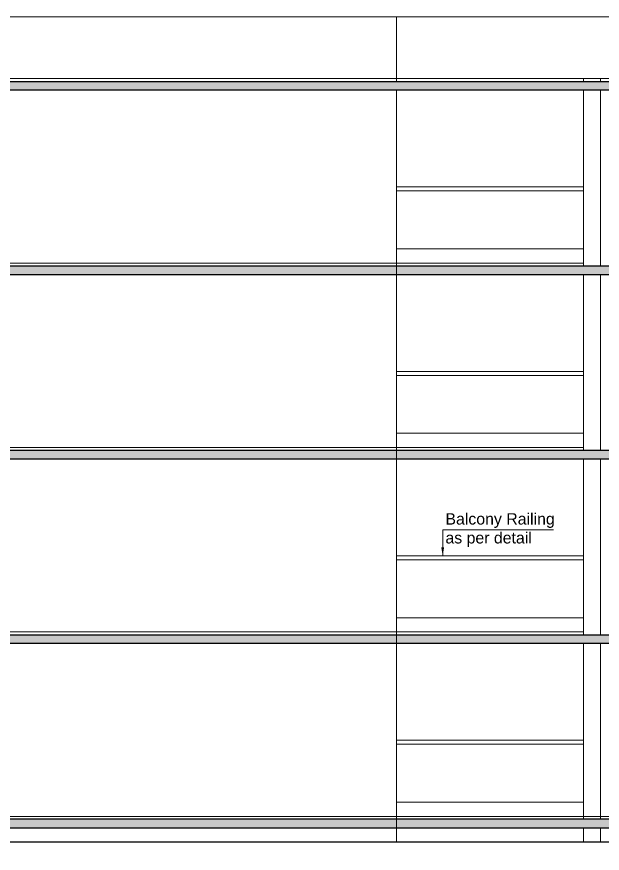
# Model space of a CAD drawing. Header units: millimetres. Extents: x 3614 to 12428, y -844 to 6844.
# Drawn here: x 5468.87 to 5479.18, y -593.66 to -578.92 of the extents above; entities that cross this region are included whole.
import ezdxf

# ---------------------------------------------------------------- set-up
doc = ezdxf.new("R2010")
doc.units = ezdxf.units.MM
doc.header["$LTSCALE"] = 40
doc.header["$MEASUREMENT"] = 0
for name, color, linetype, lineweight in [('Dim', 220, 'CONTINUOUS', 15), ('E6', 254, 'CONTINUOUS', 15), ('FLOOR FINISH', 10, 'CONTINUOUS', 15), ('Hatch', 42, 'CONTINUOUS', 15), ('Railing', 23, 'CONTINUOUS', 18), ('TEXT', 7, 'CONTINUOUS', 20), ('Wall', 7, 'CONTINUOUS', 30)]:
    doc.layers.add(name, color=color, linetype=linetype, lineweight=lineweight)
doc.styles.add('DIM', font='arial.ttf')
doc.styles.add('Tabrej', font='GOTHIC.TTF')
doc.dimstyles.new('DIMEN', dxfattribs={"dimtxt": 0.2, "dimasz": 0.25, "dimexe": 0.18, "dimexo": 0.0625, "dimgap": 0.09, "dimtad": 0, "dimdec": 3, "dimzin": 0, "dimdsep": 46, "dimtxsty": 'Tabrej', "dimcen": 0, "dimclrd": 256, "dimclre": 256, "dimclrt": 7, "dimadec": 0, "dimazin": 0, "dimtfac": 1, "dimtdec": 3, "dimtofl": 0, "dimtmove": 0, "dimatfit": 1, "dimfxl": 0, "dimtolj": 1, "dimtzin": 0, "dimlwd": -1, "dimlwe": -1, "dimarcsym": 0})

# ---------------------------------------------------------------- blocks, each defined once
blk = doc.blocks.new('COLMN SEC')
at = {"layer": 'E6', "linetype": 'Continuous', "ltscale": 0.05}
for points in [[(4908.24, -795.124), (4908.24, -795.074), (4908.54, -795.074), (4908.54, -795.124)], [(4908.24, -798.374), (4908.24, -795.274)], [(4908.54, -795.274), (4908.54, -798.374)], [(4908.24, -801.624), (4908.24, -798.524)], [(4908.54, -798.524), (4908.54, -801.624)], [(4908.24, -804.824), (4908.24, -801.774)], [(4908.54, -801.774), (4908.54, -804.824)], [(4908.24, -804.874), (4908.24, -804.824)], [(4908.54, -804.824), (4908.54, -804.874)], [(4908.24, -808.124), (4908.24, -805.024)], [(4908.54, -805.024), (4908.54, -808.124)], [(4908.54, -808.274), (4908.54, -808.524), (4908.24, -808.524), (4908.24, -808.274)]]:
    blk.add_lwpolyline(points, dxfattribs=at)

msp = doc.modelspace()

# ---------------------------------------------------------------- hatches: boundary and pattern name
at = {"layer": 'Hatch', "ltscale": 0.05}
h = msp.add_hatch(dxfattribs=at)
h.set_pattern_fill('AR-CONC', color=256, scale=0.02)
h.set_pattern_definition([(50, (-342.27228, -120.63462), (0.1434520365, -0.012550427), [0.015, -0.165]), (355, (-342.27228, -120.63462), (-0.0277502667, 0.1504384267), [0.012, -0.132]), (100.4514445, (-342.26033, -120.63566), (0.1157017693, 0.1378879982), [0.0127480384, -0.1402284224]), (46.1842, (-342.27228, -120.59462), (0.213448266, -0.033103856), [0.0225, -0.2475]), (96.6356355, (-342.2545, -120.59737), (0.186932389, 0.19482372), [0.019122068, -0.210342752]), (351.184164, (-342.27228, -120.59462), (0.186932389, 0.19482372), [0.018, -0.198]), (21, (-342.25228, -120.60462), (0.1193814104, -0.0805237781), [0.015, -0.165]), (326, (-342.25228, -120.60462), (0.0486630664, 0.145030009), [0.012, -0.132]), (71.4514447, (-342.24233, -120.61133), (0.1680444753, 0.0645062306), [0.012748038, -0.1402284224]), (37.5, (-342.27228, -120.634616), (0.00243197106, 0.06657877077), [0, -0.1304, 0, -0.134, 0, -0.1325]), (7.5, (-342.27228, -120.634616), (0.0526139075, 0.0788823424), [0, -0.0764, 0, -0.1274, 0, -0.0505]), (327.5, (-342.31688, -120.634616), (0.10676448723, -0.00451097435), [0, -0.05, 0, -0.156, 0, -0.207]), (317.5, (-342.33688, -120.63462), (0.1166372339, 0.0200209965), [0, -0.065, 0, -0.1036, 0, -0.147])])
h.paths.add_polyline_path([(5465.219, -580.2098), (5518.199, -580.2098), (5518.199, -580.0598), (5465.219, -580.0598)])
h = msp.add_hatch(dxfattribs=at)
h.set_pattern_fill('AR-CONC', color=256, scale=0.02)
h.set_pattern_definition([(50, (-342.27228, -123.88462), (0.1434520365, -0.012550427), [0.015, -0.165]), (355, (-342.27228, -123.88462), (-0.0277502667, 0.1504384267), [0.012, -0.132]), (100.4514445, (-342.26033, -123.88566), (0.1157017693, 0.1378879982), [0.0127480384, -0.1402284224]), (46.1842, (-342.27228, -123.84462), (0.213448266, -0.033103856), [0.0225, -0.2475]), (96.6356355, (-342.2545, -123.84737), (0.186932389, 0.19482372), [0.019122068, -0.210342752]), (351.184164, (-342.27228, -123.84462), (0.186932389, 0.19482372), [0.018, -0.198]), (21, (-342.25228, -123.85462), (0.1193814104, -0.0805237781), [0.015, -0.165]), (326, (-342.25228, -123.85462), (0.0486630664, 0.145030009), [0.012, -0.132]), (71.4514447, (-342.24233, -123.86133), (0.1680444753, 0.0645062306), [0.012748038, -0.1402284224]), (37.5, (-342.27228, -123.884616), (0.00243197106, 0.06657877077), [0, -0.1304, 0, -0.134, 0, -0.1325]), (7.5, (-342.27228, -123.884616), (0.0526139075, 0.0788823424), [0, -0.0764, 0, -0.1274, 0, -0.0505]), (327.5, (-342.31688, -123.884616), (0.10676448723, -0.00451097435), [0, -0.05, 0, -0.156, 0, -0.207]), (317.5, (-342.33688, -123.88462), (0.1166372339, 0.0200209965), [0, -0.065, 0, -0.1036, 0, -0.147])])
h.paths.add_polyline_path([(5465.219, -583.4598), (5518.199, -583.4598), (5518.199, -583.3098), (5465.219, -583.3098)])
h = msp.add_hatch(dxfattribs=at)
h.set_pattern_fill('AR-CONC', color=256, scale=0.02)
h.set_pattern_definition([(50, (-342.27228, -127.13462), (0.1434520365, -0.012550427), [0.015, -0.165]), (355, (-342.27228, -127.13462), (-0.0277502667, 0.1504384267), [0.012, -0.132]), (100.4514445, (-342.26033, -127.13566), (0.1157017693, 0.1378879982), [0.0127480384, -0.1402284224]), (46.1842, (-342.27228, -127.09462), (0.213448266, -0.033103856), [0.0225, -0.2475]), (96.6356355, (-342.2545, -127.09737), (0.186932389, 0.19482372), [0.019122068, -0.210342752]), (351.184164, (-342.27228, -127.09462), (0.186932389, 0.19482372), [0.018, -0.198]), (21, (-342.25228, -127.10462), (0.1193814104, -0.0805237781), [0.015, -0.165]), (326, (-342.25228, -127.10462), (0.0486630664, 0.145030009), [0.012, -0.132]), (71.4514447, (-342.24233, -127.11133), (0.1680444753, 0.0645062306), [0.012748038, -0.1402284224]), (37.5, (-342.27228, -127.134616), (0.00243197106, 0.06657877077), [0, -0.1304, 0, -0.134, 0, -0.1325]), (7.5, (-342.27228, -127.134616), (0.0526139075, 0.0788823424), [0, -0.0764, 0, -0.1274, 0, -0.0505]), (327.5, (-342.31688, -127.134616), (0.10676448723, -0.00451097435), [0, -0.05, 0, -0.156, 0, -0.207]), (317.5, (-342.33688, -127.13462), (0.1166372339, 0.0200209965), [0, -0.065, 0, -0.1036, 0, -0.147])])
h.paths.add_polyline_path([(5465.216, -586.7098), (5518.1995, -586.7098), (5518.1995, -586.5598), (5465.216, -586.5598)])
h = msp.add_hatch(dxfattribs=at)
h.set_pattern_fill('AR-CONC', color=256, scale=0.02)
h.set_pattern_definition([(50, (-342.27228, -130.36185), (0.1434520365, -0.012550427), [0.015, -0.165]), (355, (-342.27228, -130.36185), (-0.0277502667, 0.1504384267), [0.012, -0.132]), (100.4514445, (-342.26033, -130.3629), (0.1157017693, 0.1378879982), [0.0127480384, -0.1402284224]), (46.1842, (-342.27228, -130.32185), (0.213448266, -0.033103856), [0.0225, -0.2475]), (96.6356355, (-342.2545, -130.3246), (0.186932389, 0.19482372), [0.019122068, -0.210342752]), (351.184164, (-342.27228, -130.32185), (0.186932389, 0.19482372), [0.018, -0.198]), (21, (-342.25228, -130.33185), (0.1193814104, -0.0805237781), [0.015, -0.165]), (326, (-342.25228, -130.33185), (0.0486630664, 0.145030009), [0.012, -0.132]), (71.4514447, (-342.24233, -130.33856), (0.1680444753, 0.0645062306), [0.012748038, -0.1402284224]), (37.5, (-342.27228, -130.36185), (0.00243197106, 0.06657877077), [0, -0.1304, 0, -0.134, 0, -0.1325]), (7.5, (-342.27228, -130.36185), (0.0526139075, 0.0788823424), [0, -0.0764, 0, -0.1274, 0, -0.0505]), (327.5, (-342.31688, -130.36185), (0.10676448723, -0.00451097435), [0, -0.05, 0, -0.156, 0, -0.207]), (317.5, (-342.33688, -130.36185), (0.1166372339, 0.0200209965), [0, -0.065, 0, -0.1036, 0, -0.147])])
h.paths.add_polyline_path([(5465.519, -589.9598), (5518.8178, -589.9544), (5518.8178, -589.8044), (5465.519, -589.8098)])
at = {"layer": 'Hatch', "linetype": 'Continuous', "ltscale": 0.05}
h = msp.add_hatch(dxfattribs=at)
h.set_pattern_fill('AR-CONC', color=256, scale=0.02)
h.set_pattern_definition([(50, (570.6116, 215.0643), (0.1434520365, -0.012550427), [0.015, -0.165]), (355, (570.6116, 215.0643), (-0.0277502667, 0.1504384267), [0.012, -0.132]), (100.4514445, (570.62355, 215.06325), (0.1157017693, 0.1378879982), [0.0127480384, -0.1402284224]), (46.1842, (570.6116, 215.1043), (0.213448266, -0.033103856), [0.0225, -0.2475]), (96.6356355, (570.62939, 215.10154), (0.186932389, 0.19482372), [0.019122068, -0.210342752]), (351.184164, (570.6116, 215.1043), (0.186932389, 0.19482372), [0.018, -0.198]), (21, (570.6316, 215.0943), (0.1193814104, -0.080523778), [0.015, -0.165]), (326, (570.6316, 215.0943), (0.0486630664, 0.145030009), [0.012, -0.132]), (71.4514447, (570.64155, 215.08759), (0.1680444753, 0.0645062306), [0.012748038, -0.1402284224]), (37.5, (570.6116, 215.064296), (0.00243197106, 0.06657877077), [0, -0.1304, 0, -0.134, 0, -0.1325]), (7.5, (570.6116, 215.064296), (0.0526139075, 0.0788823424), [0, -0.0764, 0, -0.1274, 0, -0.0505]), (327.5, (570.567, 215.064296), (0.10676448723, -0.00451097435), [0, -0.05, 0, -0.156, 0, -0.207]), (317.5, (570.547, 215.0643), (0.1166372339, 0.0200209965), [0, -0.065, 0, -0.1036, 0, -0.147])])
h.paths.add_polyline_path([(5518.359, -593.0598), (5461.829, -593.0598), (5461.829, -593.2098), (5461.529, -593.2098), (5461.529, -593.3598), (5461.229, -593.3598), (5461.229, -593.5098), (5457.279, -593.5098), (5457.279, -593.6598), (5461.379, -593.6598), (5461.379, -593.5098), (5461.679, -593.5098), (5461.679, -593.3598), (5461.979, -593.3598), (5461.979, -593.2098), (5518.359, -593.2098)])

# ---------------------------------------------------------------- linework, layer by layer
at = {"layer": 'E6', "linetype": 'Continuous', "ltscale": 0.05}
for p, q in [((5466.689, -578.9198), (5489.559, -578.9198)), ((5475.559, -580.0598), (5475.559, -578.9198)), ((5475.559, -593.4598), (5475.559, -580.2098))]:
    msp.add_line(p, q, dxfattribs=at)
at = {"layer": 'E6', "color": 5, "linetype": 'Continuous', "lineweight": 30, "ltscale": 0.05}
for p, q in [((5465.519, -580.0598), (5517.899, -580.0598)), ((5465.519, -580.2098), (5517.899, -580.2098)), ((5465.519, -583.3098), (5517.899, -583.3098)), ((5465.519, -583.4598), (5517.899, -583.4598)), ((5465.519, -586.5598), (5517.899, -586.5598)), ((5465.519, -586.7098), (5517.899, -586.7098)), ((5465.519, -589.8098), (5517.899, -589.8098)), ((5465.519, -589.9598), (5517.899, -589.9598)), ((5518.359, -593.0598), (5461.829, -593.0598)), ((5461.979, -593.2098), (5518.359, -593.2098))]:
    msp.add_line(p, q, dxfattribs=at)
at = {"layer": 'E6', "linetype": 'Continuous', "ltscale": 0.05}
for points in [[(5475.559, -583.3098), (5478.852, -583.3098), (5478.852, -583.0098), (5475.559, -583.0098)], [(5475.559, -586.5598), (5478.852, -586.5598), (5478.852, -586.2598), (5475.559, -586.2598)], [(5475.559, -589.8098), (5478.852, -589.8098), (5478.852, -589.5098), (5475.559, -589.5098)], [(5475.559, -593.0598), (5478.852, -593.0598), (5478.852, -592.7598), (5475.559, -592.7598)]]:
    msp.add_lwpolyline(points, close=True, dxfattribs=at)
at = {"layer": 'FLOOR FINISH', "ltscale": 0.05}
for p, q in [((5478.852, -580.0098), (5463.579, -580.0098)), ((5478.852, -583.2598), (5463.579, -583.2598)), ((5478.852, -586.5098), (5463.579, -586.5098)), ((5478.852, -589.7598), (5463.579, -589.7598)), ((5478.852, -589.7598), (5478.852, -589.7598))]:
    msp.add_line(p, q, dxfattribs=at)
at = {"layer": 'FLOOR FINISH', "linetype": 'Continuous', "ltscale": 0.05}
msp.add_line((5461.779, -593.0098), (5518.359, -593.0098), dxfattribs=at)
at = {"layer": 'FLOOR FINISH', "ltscale": 0.05}
msp.add_lwpolyline([(5493.674, -580.0098), (5493.674, -580.0098), (5465.059, -580.0098)], dxfattribs=at)
at = {"layer": 'Railing', "ltscale": 0.05}
for p, q in [((5478.852, -581.9198), (5475.559, -581.9198)), ((5478.852, -581.9898), (5475.559, -581.9898)), ((5478.852, -585.1698), (5475.559, -585.1698)), ((5478.852, -585.2398), (5475.559, -585.2398)), ((5478.852, -588.4198), (5475.559, -588.4198)), ((5478.852, -588.4898), (5475.559, -588.4898)), ((5478.852, -591.6698), (5475.559, -591.6698)), ((5478.852, -591.7398), (5475.559, -591.7398))]:
    msp.add_line(p, q, dxfattribs=at)
at = {"layer": 'Wall', "linetype": 'Continuous', "ltscale": 0.05}
msp.add_line((5461.679, -593.4598), (5521.759, -593.4598), dxfattribs=at)

# ---------------------------------------------------------------- block references
at = {"layer": 'E6', "linetype": 'Continuous'}
msp.add_blockref('COLMN SEC', (570.6116, 215.0643), dxfattribs=at)

# ---------------------------------------------------------------- texts
at = {"layer": 'TEXT', "linetype": 'Continuous', "ltscale": 0.9, "insert": (5476.4202, -587.6675), "char_height": 0.2, "attachment_point": 1, "style": 'DIM'}
msp.add_mtext_dynamic_manual_height_columns('Balcony Railing \\Pas per detail', width=10.430066, gutter_width=5, heights=[0], dxfattribs=at)

# ---------------------------------------------------------------- leaders
at = {"layer": 'Dim', "ltscale": 0.05}
msp.add_leader([(5476.372, -588.4198), (5476.372, -587.9595), (5478.3235, -587.9595)], dimstyle='DIMEN', override={"dimasz": 0.15}, dxfattribs=at)

doc.saveas('drawing.dxf')
